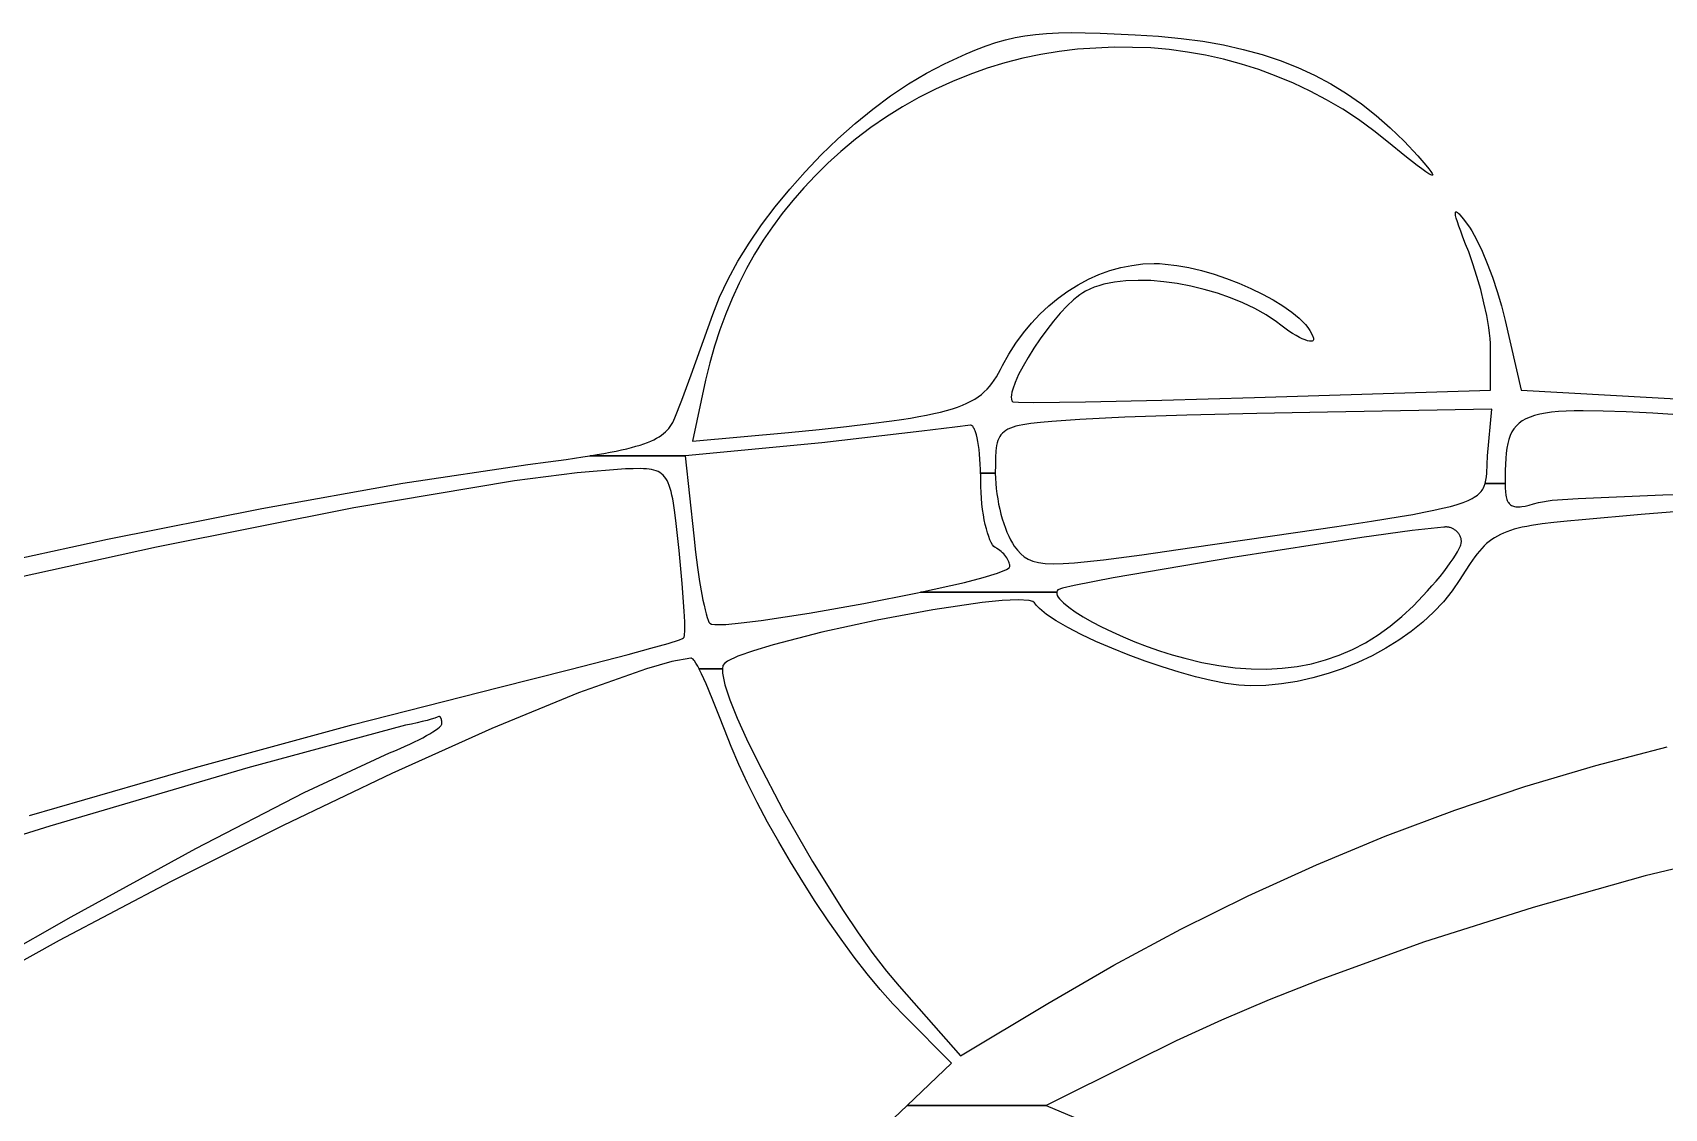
# Model space of a CAD drawing. Extents: x -119 to 121, y -47 to 51.
# Drawn here: x 61.54 to 69.44, y 40.76 to 45.97 of the extents above; entities that cross this region are included whole.
import ezdxf

# ---------------------------------------------------------------- set-up
doc = ezdxf.new("R2010")
doc.units = 0
doc.layers.add('BLACK', color=7, linetype='CONTINUOUS')

msp = doc.modelspace()

# ---------------------------------------------------------------- linework, layer by layer
at = {"layer": 'BLACK', "linetype": 'CONTINUOUS'}
for p, q in [((66.1599, 45.9115), (66.2063, 45.9271)), ((66.2063, 45.9271), (66.2525, 45.9402)), ((66.2525, 45.9402), (66.2994, 45.951)), ((66.2994, 45.951), (66.3477, 45.9597)), ((66.3477, 45.9597), (66.3982, 45.9663)), ((66.3982, 45.9663), (66.4518, 45.9709)), ((66.4518, 45.9709), (66.5092, 45.9737)), ((66.5092, 45.9737), (66.5712, 45.9748)), ((66.5712, 45.9748), (66.6386, 45.9743)), ((66.6386, 45.9743), (66.7122, 45.9722)), ((66.7122, 45.9722), (66.8813, 45.9641)), ((66.8813, 45.9641), (66.9952, 45.9571)), ((66.9952, 45.9571), (67.1042, 45.9468)), ((67.1042, 45.9468), (67.2085, 45.9328)), ((67.2085, 45.9328), (67.3085, 45.9153)), ((65.957, 45.823), (66.0635, 45.8728)), ((66.0635, 45.8728), (66.1126, 45.8935)), ((66.1126, 45.8935), (66.1599, 45.9115)), ((66.3375, 45.8504), (66.2507, 45.8281)), ((66.425, 45.8688), (66.3375, 45.8504)), ((66.5132, 45.8835), (66.425, 45.8688)), ((66.6018, 45.8945), (66.5132, 45.8835)), ((66.7798, 45.905), (66.6018, 45.8945)), ((66.9579, 45.9004), (66.7798, 45.905)), ((67.0467, 45.8924), (66.9579, 45.9004)), ((67.135, 45.8807), (67.0467, 45.8924)), ((67.2227, 45.8651), (67.135, 45.8807)), ((67.3097, 45.8457), (67.2227, 45.8651)), ((67.3085, 45.9153), (67.4042, 45.8939)), ((67.4042, 45.8939), (67.496, 45.8687)), ((67.496, 45.8687), (67.5842, 45.8395)), ((65.7835, 45.7263), (65.8705, 45.7782)), ((65.8705, 45.7782), (65.957, 45.823)), ((66.0799, 45.7724), (65.9962, 45.7389)), ((66.1648, 45.8021), (66.0799, 45.7724)), ((66.2507, 45.8281), (66.1648, 45.8021)), ((67.3959, 45.8225), (67.3097, 45.8457)), ((67.4811, 45.7955), (67.3959, 45.8225)), ((67.5651, 45.7647), (67.4811, 45.7955)), ((67.5842, 45.8395), (67.6688, 45.8062)), ((67.6688, 45.8062), (67.7503, 45.7687)), ((67.7503, 45.7687), (67.8287, 45.7269)), ((65.6965, 45.6679), (65.7835, 45.7263)), ((65.9139, 45.7016), (65.833, 45.6606)), ((65.9962, 45.7389), (65.9139, 45.7016)), ((67.6479, 45.7301), (67.5651, 45.7647)), ((67.7292, 45.6917), (67.6479, 45.7301)), ((67.8089, 45.6494), (67.7292, 45.6917)), ((67.8287, 45.7269), (67.9044, 45.6806)), ((65.6101, 45.6036), (65.6965, 45.6679)), ((65.7538, 45.6159), (65.6763, 45.5674)), ((65.833, 45.6606), (65.7538, 45.6159)), ((67.8868, 45.6033), (67.8089, 45.6494)), ((67.9044, 45.6806), (67.9776, 45.6297)), ((67.9776, 45.6297), (68.0486, 45.5742)), ((65.4414, 45.4601), (65.5248, 45.5341)), ((65.5248, 45.5341), (65.6101, 45.6036)), ((65.6763, 45.5674), (65.6008, 45.5152)), ((67.9629, 45.5534), (67.8868, 45.6033)), ((68.037, 45.4996), (67.9629, 45.5534)), ((68.0486, 45.5742), (68.1174, 45.5139)), ((65.3604, 45.3821), (65.4414, 45.4601)), ((65.5273, 45.4593), (65.456, 45.3997)), ((65.6008, 45.5152), (65.5273, 45.4593)), ((68.1089, 45.442), (68.037, 45.4996)), ((68.1174, 45.5139), (68.1845, 45.4487)), ((65.2823, 45.3009), (65.3604, 45.3821)), ((65.456, 45.3997), (65.3929, 45.3422)), ((68.1871, 45.3788), (68.1089, 45.442)), ((68.1845, 45.4487), (68.25, 45.3785)), ((68.2471, 45.3319), (68.1871, 45.3788)), ((68.25, 45.3785), (68.29, 45.3329)), ((65.2078, 45.217), (65.2823, 45.3009)), ((65.3929, 45.3422), (65.3329, 45.2835)), ((68.2704, 45.3144), (68.2471, 45.3319)), ((68.2894, 45.301), (68.2704, 45.3144)), ((68.304, 45.2915), (68.2894, 45.301)), ((68.29, 45.3329), (68.3041, 45.3156)), ((68.3041, 45.3156), (68.3143, 45.3021)), ((68.3143, 45.3021), (68.3205, 45.2923)), ((65.1374, 45.1311), (65.2078, 45.217)), ((65.2762, 45.2235), (65.2225, 45.1621)), ((65.3329, 45.2835), (65.2762, 45.2235)), ((68.3144, 45.2859), (68.304, 45.2915)), ((68.318, 45.2845), (68.3144, 45.2859)), ((68.3206, 45.2842), (68.318, 45.2845)), ((68.3205, 45.2923), (68.322, 45.2889)), ((68.3221, 45.2848), (68.3206, 45.2842)), ((68.322, 45.2889), (68.3226, 45.2863)), ((68.3226, 45.2863), (68.3221, 45.2848)), ((65.2225, 45.1621), (65.172, 45.0993)), ((65.0718, 45.0438), (65.1374, 45.1311)), ((65.172, 45.0993), (65.1244, 45.0349)), ((68.4326, 45.0989), (68.4327, 45.1023)), ((68.433, 45.0946), (68.4326, 45.0989)), ((68.4327, 45.1023), (68.4332, 45.1047)), ((68.4339, 45.0894), (68.433, 45.0946)), ((68.4332, 45.1047), (68.4337, 45.1055)), ((68.4337, 45.1055), (68.4342, 45.1062)), ((68.4352, 45.0833), (68.4339, 45.0894)), ((68.4342, 45.1062), (68.4349, 45.1066)), ((68.4349, 45.1066), (68.4357, 45.1068)), ((68.4371, 45.0762), (68.4352, 45.0833)), ((68.4357, 45.1068), (68.4377, 45.1065)), ((68.4422, 45.059), (68.4371, 45.0762)), ((68.4377, 45.1065), (68.4401, 45.1053)), ((68.4401, 45.1053), (68.443, 45.1033)), ((68.4492, 45.0379), (68.4422, 45.059)), ((68.443, 45.1033), (68.4464, 45.1003)), ((68.4464, 45.1003), (68.4502, 45.0966)), ((68.4502, 45.0966), (68.4545, 45.0919)), ((68.4545, 45.0919), (68.4645, 45.0802)), ((68.4645, 45.0802), (68.4763, 45.0651)), ((68.4763, 45.0651), (68.4899, 45.0469)), ((65.0114, 44.9558), (65.0718, 45.0438)), ((65.1244, 45.0349), (65.0798, 44.969)), ((68.4582, 45.0129), (68.4492, 45.0379)), ((68.4692, 44.9837), (68.4582, 45.0129)), ((68.4821, 44.9504), (68.4692, 44.9837)), ((68.4899, 45.0469), (68.5008, 45.032)), ((68.5008, 45.032), (68.5123, 45.0141)), ((68.5123, 45.0141), (68.5242, 44.9934)), ((68.5242, 44.9934), (68.5365, 44.9701)), ((64.957, 44.8677), (65.0114, 44.9558)), ((65.038, 44.9014), (64.999, 44.832)), ((65.0798, 44.969), (65.038, 44.9014)), ((68.497, 44.9128), (68.4821, 44.9504)), ((68.5177, 44.8549), (68.497, 44.9128)), ((68.5365, 44.9701), (68.5616, 44.9169)), ((68.5616, 44.9169), (68.5869, 44.8564)), ((64.9091, 44.7802), (64.957, 44.8677)), ((64.999, 44.832), (64.9628, 44.7609)), ((66.7059, 44.8029), (66.7581, 44.8219)), ((66.7581, 44.8219), (66.8112, 44.8368)), ((66.8112, 44.8368), (66.8648, 44.8476)), ((66.8648, 44.8476), (66.9188, 44.8542)), ((66.9188, 44.8542), (66.973, 44.8564)), ((66.973, 44.8564), (66.9993, 44.8558)), ((66.9993, 44.8558), (67.0264, 44.854)), ((67.0264, 44.854), (67.083, 44.8473)), ((67.083, 44.8473), (67.1419, 44.8365)), ((67.1419, 44.8365), (67.2023, 44.8221)), ((67.2023, 44.8221), (67.2633, 44.8044)), ((68.5373, 44.7934), (68.5177, 44.8549)), ((68.5869, 44.8564), (68.6116, 44.7906)), ((64.8683, 44.6939), (64.9091, 44.7802)), ((64.9628, 44.7609), (64.9293, 44.6878)), ((66.5558, 44.7232), (66.6045, 44.7535)), ((66.6045, 44.7535), (66.6546, 44.7801)), ((66.6546, 44.7801), (66.7059, 44.8029)), ((66.6827, 44.7413), (66.6613, 44.7324)), ((66.7054, 44.7491), (66.6827, 44.7413)), ((66.7294, 44.7559), (66.7054, 44.7491)), ((66.7809, 44.7663), (66.7294, 44.7559)), ((66.8364, 44.7726), (66.7809, 44.7663)), ((66.8953, 44.7749), (66.8364, 44.7726)), ((66.9568, 44.7734), (66.8953, 44.7749)), ((67.0202, 44.7682), (66.9568, 44.7734)), ((67.085, 44.7594), (67.0202, 44.7682)), ((67.1503, 44.7471), (67.085, 44.7594)), ((67.2155, 44.7314), (67.1503, 44.7471)), ((67.2633, 44.8044), (67.3242, 44.7838)), ((67.3242, 44.7838), (67.3841, 44.7607)), ((67.3841, 44.7607), (67.4422, 44.7356)), ((68.5553, 44.7301), (68.5373, 44.7934)), ((68.6116, 44.7906), (68.6348, 44.7214)), ((64.8352, 44.6094), (64.8683, 44.6939)), ((64.9293, 44.6878), (64.8984, 44.6129)), ((66.4633, 44.6521), (66.5087, 44.6894)), ((66.5087, 44.6894), (66.5558, 44.7232)), ((66.5834, 44.681), (66.5516, 44.6509)), ((66.5987, 44.694), (66.5834, 44.681)), ((66.6135, 44.7052), (66.5987, 44.694)), ((66.6278, 44.7147), (66.6135, 44.7052)), ((66.6414, 44.7223), (66.6278, 44.7147)), ((66.6613, 44.7324), (66.6414, 44.7223)), ((67.2799, 44.7125), (67.2155, 44.7314)), ((67.3429, 44.6906), (67.2799, 44.7125)), ((67.4036, 44.6656), (67.3429, 44.6906)), ((67.4614, 44.6378), (67.4036, 44.6656)), ((67.4422, 44.7356), (67.4976, 44.7086)), ((67.4976, 44.7086), (67.5496, 44.6803)), ((67.5496, 44.6803), (67.5972, 44.6511)), ((68.5711, 44.6668), (68.5553, 44.7301)), ((68.5842, 44.605), (68.5711, 44.6668)), ((68.6348, 44.7214), (68.6557, 44.651)), ((64.7302, 44.3166), (64.8352, 44.6094)), ((64.8984, 44.6129), (64.8701, 44.5358)), ((66.3787, 44.5677), (66.4199, 44.6115)), ((66.4199, 44.6115), (66.4633, 44.6521)), ((66.5188, 44.6157), (66.4857, 44.5766)), ((66.5516, 44.6509), (66.5188, 44.6157)), ((67.5157, 44.6073), (67.4614, 44.6378)), ((67.5656, 44.5742), (67.5157, 44.6073)), ((67.5972, 44.6511), (67.6397, 44.6212)), ((67.6397, 44.6212), (67.6588, 44.6062)), ((67.6588, 44.6062), (67.6763, 44.5912)), ((67.6763, 44.5912), (67.6921, 44.5762)), ((68.5942, 44.5467), (68.5842, 44.605)), ((68.6557, 44.651), (68.6734, 44.5812)), ((64.8701, 44.5358), (64.8443, 44.4567)), ((66.3034, 44.4708), (66.3398, 44.5207)), ((66.3398, 44.5207), (66.3787, 44.5677)), ((66.4529, 44.5347), (66.4211, 44.4909)), ((66.4857, 44.5766), (66.4529, 44.5347)), ((67.5865, 44.5577), (67.5656, 44.5742)), ((67.6065, 44.5428), (67.5865, 44.5577)), ((67.6257, 44.5294), (67.6065, 44.5428)), ((67.6438, 44.5175), (67.6257, 44.5294)), ((67.6608, 44.5072), (67.6438, 44.5175)), ((67.6767, 44.4985), (67.6608, 44.5072)), ((67.6921, 44.5762), (67.7061, 44.5613)), ((67.7061, 44.5613), (67.7182, 44.5465)), ((67.7182, 44.5465), (67.7283, 44.532)), ((67.7283, 44.532), (67.7363, 44.5176)), ((67.7363, 44.5176), (67.742, 44.5036)), ((67.742, 44.5036), (67.7437, 44.4992)), ((68.5979, 44.5194), (68.5942, 44.5467)), ((68.6006, 44.4935), (68.5979, 44.5194)), ((68.6734, 44.5812), (68.751, 44.2425)), ((64.8443, 44.4567), (64.8209, 44.3755)), ((66.2698, 44.418), (66.3034, 44.4708)), ((66.3909, 44.4463), (66.3631, 44.4019)), ((66.4211, 44.4909), (66.3909, 44.4463)), ((67.6911, 44.4914), (67.6767, 44.4985)), ((67.7041, 44.486), (67.6911, 44.4914)), ((67.7156, 44.4822), (67.7041, 44.486)), ((67.7253, 44.48), (67.7156, 44.4822)), ((67.7295, 44.4796), (67.7253, 44.48)), ((67.7332, 44.4796), (67.7295, 44.4796)), ((67.7365, 44.48), (67.7332, 44.4796)), ((67.7393, 44.4809), (67.7365, 44.48)), ((67.7416, 44.4822), (67.7393, 44.4809)), ((67.7433, 44.4839), (67.7416, 44.4822)), ((67.7445, 44.4861), (67.7433, 44.4839)), ((67.7437, 44.4992), (67.7448, 44.4952)), ((67.7452, 44.4887), (67.7445, 44.4861)), ((67.7448, 44.4952), (67.7453, 44.4917)), ((67.7453, 44.4917), (67.7452, 44.4887)), ((68.6023, 44.4694), (68.6006, 44.4935)), ((68.6028, 44.4472), (68.6023, 44.4694)), ((68.6028, 44.2425), (68.6028, 44.4472)), ((64.8209, 44.3755), (64.7999, 44.2919)), ((66.2293, 44.3432), (66.2392, 44.3625)), ((66.2392, 44.3625), (66.2698, 44.418)), ((66.3382, 44.3589), (66.317, 44.3181)), ((66.3631, 44.4019), (66.3382, 44.3589)), ((64.6853, 44.1947), (64.7302, 44.3166)), ((64.7999, 44.2919), (64.7364, 43.9956)), ((66.1761, 44.2612), (66.1877, 44.2758)), ((66.1877, 44.2758), (66.1987, 44.2912)), ((66.1987, 44.2912), (66.2092, 44.3076)), ((66.2092, 44.3076), (66.2193, 44.3249)), ((66.2193, 44.3249), (66.2293, 44.3432)), ((66.3001, 44.2808), (66.2881, 44.2479)), ((66.317, 44.3181), (66.3001, 44.2808)), ((64.6517, 44.1085), (64.6853, 44.1947)), ((66.0661, 44.1793), (66.0859, 44.1891)), ((66.0859, 44.1891), (66.1041, 44.1995)), ((66.1041, 44.1995), (66.1209, 44.2105)), ((66.1209, 44.2105), (66.1363, 44.2221)), ((66.1363, 44.2221), (66.1506, 44.2344)), ((66.1506, 44.2344), (66.1638, 44.2474)), ((66.1638, 44.2474), (66.1761, 44.2612)), ((66.2818, 44.2204), (66.2809, 44.2091)), ((66.2809, 44.2091), (66.2817, 44.1995)), ((66.2817, 44.1995), (66.2842, 44.1918)), ((66.2842, 44.2334), (66.2818, 44.2204)), ((66.2881, 44.2479), (66.2842, 44.2334)), ((66.2842, 44.1918), (66.2886, 44.1861)), ((66.6414, 44.1861), (67.0109, 44.194)), ((67.0109, 44.194), (67.4598, 44.2073)), ((67.4598, 44.2073), (68.6028, 44.2425)), ((68.751, 44.2425), (69.64, 44.1932)), ((64.6469, 44.0975), (64.6517, 44.1085)), ((65.7499, 44.1013), (65.7933, 44.1081)), ((65.7933, 44.1081), (65.8337, 44.115)), ((65.8337, 44.115), (65.8713, 44.122)), ((65.8713, 44.122), (65.9061, 44.1293)), ((65.9061, 44.1293), (65.9384, 44.1367)), ((65.9384, 44.1367), (65.9682, 44.1445)), ((65.9682, 44.1445), (65.9958, 44.1526)), ((65.9958, 44.1526), (66.0212, 44.161)), ((66.0212, 44.161), (66.0446, 44.1699)), ((66.0446, 44.1699), (66.0661, 44.1793)), ((66.2886, 44.1861), (66.3169, 44.1841)), ((66.3169, 44.1841), (66.3883, 44.1835)), ((66.3883, 44.1835), (66.6414, 44.1861)), ((66.8313, 44.1119), (66.6132, 44.1014)), ((67.1309, 44.1217), (66.8313, 44.1119)), ((67.4714, 44.1302), (67.1309, 44.1217)), ((67.8126, 44.1367), (67.4714, 44.1302)), ((68.6099, 44.1508), (67.8126, 44.1367)), ((68.5887, 43.925), (68.6099, 44.1508)), ((68.7942, 44.1129), (68.7744, 44.1042)), ((68.8164, 44.1204), (68.7942, 44.1129)), ((68.8412, 44.1267), (68.8164, 44.1204)), ((68.8687, 44.132), (68.8412, 44.1267)), ((68.899, 44.1361), (68.8687, 44.132)), ((68.9323, 44.1393), (68.899, 44.1361)), ((68.9687, 44.1415), (68.9323, 44.1393)), ((69.0084, 44.1428), (68.9687, 44.1415)), ((69.0514, 44.1432), (69.0084, 44.1428)), ((69.1482, 44.1418), (69.0514, 44.1432)), ((69.2602, 44.1376), (69.1482, 44.1418)), ((69.3884, 44.131), (69.2602, 44.1376)), ((69.5342, 44.1226), (69.3884, 44.131)), ((64.5866, 44.0247), (64.5969, 44.0325)), ((64.5969, 44.0325), (64.6063, 44.0407)), ((64.6063, 44.0407), (64.6148, 44.0492)), ((64.6148, 44.0492), (64.6225, 44.058)), ((64.6225, 44.058), (64.6295, 44.0672)), ((64.6295, 44.0672), (64.6358, 44.0769)), ((64.6358, 44.0769), (64.6416, 44.087)), ((64.6416, 44.087), (64.6469, 44.0975)), ((64.7364, 43.9956), (65.202, 44.0379)), ((65.202, 44.0379), (65.3509, 44.0532)), ((65.3509, 44.0532), (65.4833, 44.0675)), ((65.8485, 44.0441), (65.3643, 43.9885)), ((65.4833, 44.0675), (65.6005, 44.0812)), ((65.6005, 44.0812), (65.7034, 44.0946)), ((65.7034, 44.0946), (65.7499, 44.1013)), ((66.0083, 44.063), (65.8485, 44.0441)), ((66.084, 44.0732), (66.0083, 44.063)), ((66.0866, 44.0729), (66.084, 44.0732)), ((66.0892, 44.0718), (66.0866, 44.0729)), ((66.0917, 44.0701), (66.0892, 44.0718)), ((66.0942, 44.0678), (66.0917, 44.0701)), ((66.0966, 44.0648), (66.0942, 44.0678)), ((66.099, 44.0612), (66.0966, 44.0648)), ((66.1013, 44.057), (66.099, 44.0612)), ((66.1036, 44.0522), (66.1013, 44.057)), ((66.1058, 44.0468), (66.1036, 44.0522)), ((66.1079, 44.0409), (66.1058, 44.0468)), ((66.112, 44.0274), (66.1079, 44.0409)), ((66.2382, 44.0341), (66.2314, 44.0264)), ((66.2461, 44.0412), (66.2382, 44.0341)), ((66.2551, 44.0476), (66.2461, 44.0412)), ((66.2653, 44.0535), (66.2551, 44.0476)), ((66.2768, 44.0587), (66.2653, 44.0535)), ((66.2896, 44.0635), (66.2768, 44.0587)), ((66.3038, 44.0678), (66.2896, 44.0635)), ((66.3196, 44.0717), (66.3038, 44.0678)), ((66.3369, 44.0753), (66.3196, 44.0717)), ((66.3559, 44.0785), (66.3369, 44.0753)), ((66.3766, 44.0815), (66.3559, 44.0785)), ((66.4234, 44.0868), (66.3766, 44.0815)), ((66.4781, 44.0917), (66.4234, 44.0868)), ((66.6132, 44.1014), (66.4781, 44.0917)), ((68.7067, 44.0404), (68.6985, 44.0233)), ((68.7165, 44.056), (68.7067, 44.0404)), ((68.7281, 44.0702), (68.7165, 44.056)), ((68.7415, 44.0829), (68.7281, 44.0702)), ((68.7569, 44.0942), (68.7415, 44.0829)), ((68.7744, 44.1042), (68.7569, 44.0942)), ((64.3667, 43.9478), (64.3934, 43.9535)), ((64.3934, 43.9535), (64.4183, 43.9593)), ((64.4183, 43.9593), (64.4415, 43.9651)), ((64.4415, 43.9651), (64.4632, 43.971)), ((64.4632, 43.971), (64.4833, 43.9771)), ((64.4833, 43.9771), (64.5019, 43.9833)), ((64.5019, 43.9833), (64.5191, 43.9896)), ((64.5191, 43.9896), (64.535, 43.9962)), ((64.535, 43.9962), (64.5496, 44.0029)), ((64.5496, 44.0029), (64.5631, 44.0099)), ((64.5631, 44.0099), (64.5754, 44.0172)), ((64.5754, 44.0172), (64.5866, 44.0247)), ((65.3643, 43.9885), (64.7011, 43.925)), ((66.1158, 44.012), (66.112, 44.0274)), ((66.1193, 43.9947), (66.1158, 44.012)), ((66.1224, 43.9757), (66.1193, 43.9947)), ((66.1252, 43.955), (66.1224, 43.9757)), ((66.1276, 43.9329), (66.1252, 43.955)), ((66.2082, 43.9625), (66.2066, 43.9485)), ((66.2103, 43.9754), (66.2082, 43.9625)), ((66.213, 43.9874), (66.2103, 43.9754)), ((66.2164, 43.9984), (66.213, 43.9874)), ((66.2206, 44.0086), (66.2164, 43.9984)), ((66.2255, 44.0179), (66.2206, 44.0086)), ((66.2314, 44.0264), (66.2255, 44.0179)), ((68.6821, 43.9621), (68.6788, 43.9382)), ((68.6863, 43.9841), (68.6821, 43.9621)), ((68.6918, 44.0045), (68.6863, 43.9841)), ((68.6985, 44.0233), (68.6918, 44.0045)), ((63.3338, 43.792), (63.9391, 43.8827)), ((63.9391, 43.8827), (64.0373, 43.8956)), ((64.0373, 43.8956), (64.1257, 43.9078)), ((64.1257, 43.9078), (64.205, 43.9195)), ((64.205, 43.9195), (64.2395, 43.925)), ((64.2395, 43.925), (64.2757, 43.9309)), ((64.2395, 43.925), (64.7011, 43.925)), ((64.7011, 43.925), (64.2395, 43.925)), ((64.2757, 43.9309), (64.308, 43.9365)), ((64.308, 43.9365), (64.3383, 43.9422)), ((64.3383, 43.9422), (64.3667, 43.9478)), ((64.7011, 43.925), (64.7434, 43.537)), ((66.1296, 43.9095), (66.1276, 43.9329)), ((66.1312, 43.8849), (66.1296, 43.9095)), ((66.1324, 43.8592), (66.1312, 43.8849)), ((66.204, 43.8814), (66.2039, 43.8404)), ((66.2047, 43.9173), (66.204, 43.8814)), ((66.2066, 43.9485), (66.2047, 43.9173)), ((68.5842, 43.8403), (68.5887, 43.925)), ((68.6765, 43.9126), (68.674, 43.8557)), ((68.6788, 43.9382), (68.6765, 43.9126)), ((62.6501, 43.6705), (63.3338, 43.792)), ((63.8749, 43.8038), (63.096, 43.6723)), ((64.1777, 43.8428), (63.8749, 43.8038)), ((64.4118, 43.8615), (64.1777, 43.8428)), ((64.4503, 43.8626), (64.4118, 43.8615)), ((64.4841, 43.8628), (64.4503, 43.8626)), ((64.4993, 43.8624), (64.4841, 43.8628)), ((64.5135, 43.8616), (64.4993, 43.8624)), ((64.5267, 43.8602), (64.5135, 43.8616)), ((64.5389, 43.8583), (64.5267, 43.8602)), ((64.5503, 43.8558), (64.5389, 43.8583)), ((64.5608, 43.8526), (64.5503, 43.8558)), ((64.5704, 43.8486), (64.5608, 43.8526)), ((64.5794, 43.8438), (64.5704, 43.8486)), ((64.5876, 43.8381), (64.5794, 43.8438)), ((64.5952, 43.8314), (64.5876, 43.8381)), ((64.6021, 43.8236), (64.5952, 43.8314)), ((64.6085, 43.8148), (64.6021, 43.8236)), ((64.6144, 43.8048), (64.6085, 43.8148)), ((64.6198, 43.7935), (64.6144, 43.8048)), ((64.6247, 43.7809), (64.6198, 43.7935)), ((66.1329, 43.8404), (66.1324, 43.8592)), ((66.1331, 43.8325), (66.1329, 43.8404)), ((66.1329, 43.8404), (66.2039, 43.8404)), ((66.2039, 43.8404), (66.1329, 43.8404)), ((66.1334, 43.8051), (66.1331, 43.8325)), ((66.1338, 43.7761), (66.1334, 43.8051)), ((66.2039, 43.8404), (66.2044, 43.8163)), ((66.2044, 43.8163), (66.2058, 43.7916)), ((66.2058, 43.7916), (66.2082, 43.7667)), ((68.5723, 43.7772), (68.577, 43.791)), ((68.577, 43.791), (68.5771, 43.7913)), ((68.577, 43.791), (68.6734, 43.791)), ((68.6734, 43.791), (68.577, 43.791)), ((68.5771, 43.7913), (68.5805, 43.8064)), ((68.5805, 43.8064), (68.5827, 43.8227)), ((68.5827, 43.8227), (68.5842, 43.8403)), ((68.674, 43.8557), (68.6734, 43.791)), ((68.6734, 43.791), (68.6737, 43.7697)), ((64.6293, 43.7669), (64.6247, 43.7809)), ((64.6336, 43.7515), (64.6293, 43.7669)), ((64.6376, 43.7346), (64.6336, 43.7515)), ((64.6414, 43.716), (64.6376, 43.7346)), ((64.645, 43.6959), (64.6414, 43.716)), ((66.135, 43.7475), (66.1338, 43.7761)), ((66.1369, 43.7193), (66.135, 43.7475)), ((66.1394, 43.6919), (66.1369, 43.7193)), ((66.2082, 43.7667), (66.2113, 43.7416)), ((66.2113, 43.7416), (66.2153, 43.7165)), ((66.2153, 43.7165), (66.2199, 43.6915)), ((68.4942, 43.7088), (68.5147, 43.7188)), ((68.5147, 43.7188), (68.5236, 43.7239)), ((68.5236, 43.7239), (68.5318, 43.7292)), ((68.5318, 43.7292), (68.5391, 43.7346)), ((68.5391, 43.7346), (68.5457, 43.7402)), ((68.5457, 43.7402), (68.5517, 43.7459)), ((68.5517, 43.7459), (68.5569, 43.7517)), ((68.5569, 43.7517), (68.5616, 43.7578)), ((68.5616, 43.7578), (68.5657, 43.7641)), ((68.5657, 43.7641), (68.5692, 43.7705)), ((68.5692, 43.7705), (68.5723, 43.7772)), ((68.6737, 43.7697), (68.6748, 43.7509)), ((68.6748, 43.7509), (68.6769, 43.7344)), ((68.6769, 43.7344), (68.6782, 43.727)), ((68.6782, 43.727), (68.6799, 43.7201)), ((68.6799, 43.7201), (68.6818, 43.7138)), ((68.6818, 43.7138), (68.684, 43.708)), ((68.9009, 43.7095), (69.0279, 43.719)), ((69.0279, 43.719), (69.4371, 43.7354)), ((69.4371, 43.7354), (70.0025, 43.7479)), ((61.9036, 43.5217), (62.6501, 43.6705)), ((63.096, 43.6723), (62.1397, 43.4817)), ((64.6518, 43.6502), (64.645, 43.6959)), ((64.6585, 43.5971), (64.6518, 43.6502)), ((66.1426, 43.6653), (66.1394, 43.6919)), ((66.1464, 43.6398), (66.1426, 43.6653)), ((66.1507, 43.6155), (66.1464, 43.6398)), ((66.2199, 43.6915), (66.2253, 43.6669)), ((66.2253, 43.6669), (66.2313, 43.6428)), ((66.2313, 43.6428), (66.2378, 43.6194)), ((68.1659, 43.6311), (68.226, 43.6415)), ((68.226, 43.6415), (68.28, 43.6516)), ((68.28, 43.6516), (68.3282, 43.6613)), ((68.3282, 43.6613), (68.3709, 43.6708)), ((68.3709, 43.6708), (68.4086, 43.6802)), ((68.4086, 43.6802), (68.4414, 43.6896)), ((68.4414, 43.6896), (68.4698, 43.6991)), ((68.4698, 43.6991), (68.4942, 43.7088)), ((68.684, 43.708), (68.6865, 43.7028)), ((68.6865, 43.7028), (68.6894, 43.6981)), ((68.6894, 43.6981), (68.6926, 43.6939)), ((68.6926, 43.6939), (68.6961, 43.6902)), ((68.6961, 43.6902), (68.7, 43.687)), ((68.7, 43.687), (68.7042, 43.6843)), ((68.7042, 43.6843), (68.7089, 43.682)), ((68.7089, 43.682), (68.714, 43.6803)), ((68.714, 43.6803), (68.7195, 43.6789)), ((68.7195, 43.6789), (68.7254, 43.6781)), ((68.7254, 43.6781), (68.7318, 43.6776)), ((68.7318, 43.6776), (68.7386, 43.6776)), ((68.7386, 43.6776), (68.7459, 43.678)), ((68.7459, 43.678), (68.7537, 43.6789)), ((68.7537, 43.6789), (68.7709, 43.6817)), ((68.7709, 43.6817), (68.7902, 43.6861)), ((68.7902, 43.6861), (68.8117, 43.692)), ((68.8117, 43.692), (68.8357, 43.6993)), ((68.8357, 43.6993), (68.9009, 43.7095)), ((69.3326, 43.6408), (69.0473, 43.6146)), ((69.5949, 43.6613), (69.3326, 43.6408)), ((64.6729, 43.4664), (64.6585, 43.5971)), ((66.1554, 43.5926), (66.1507, 43.6155)), ((66.1606, 43.5712), (66.1554, 43.5926)), ((66.1661, 43.5516), (66.1606, 43.5712)), ((66.2378, 43.6194), (66.2449, 43.5967)), ((66.2449, 43.5967), (66.2525, 43.5751)), ((66.2525, 43.5751), (66.2605, 43.5546)), ((66.2605, 43.5546), (66.2689, 43.5355)), ((67.1564, 43.4805), (67.6587, 43.5538)), ((67.6587, 43.5538), (67.858, 43.583)), ((67.858, 43.583), (68.0261, 43.6085)), ((68.2229, 43.5634), (67.9787, 43.5299)), ((68.0261, 43.6085), (68.1659, 43.6311)), ((68.377, 43.5793), (68.2229, 43.5634)), ((68.381, 43.5799), (68.377, 43.5793)), ((68.385, 43.5802), (68.381, 43.5799)), ((68.3889, 43.5802), (68.385, 43.5802)), ((68.3928, 43.5801), (68.3889, 43.5802)), ((68.3967, 43.5797), (68.3928, 43.5801)), ((68.4006, 43.5791), (68.3967, 43.5797)), ((68.4044, 43.5782), (68.4006, 43.5791)), ((68.4081, 43.5772), (68.4044, 43.5782)), ((68.4118, 43.576), (68.4081, 43.5772)), ((68.4154, 43.5746), (68.4118, 43.576)), ((68.419, 43.573), (68.4154, 43.5746)), ((68.4224, 43.5713), (68.419, 43.573)), ((68.4258, 43.5693), (68.4224, 43.5713)), ((68.4291, 43.5672), (68.4258, 43.5693)), ((68.4322, 43.565), (68.4291, 43.5672)), ((68.4352, 43.5626), (68.4322, 43.565)), ((68.4382, 43.56), (68.4352, 43.5626)), ((68.4409, 43.5573), (68.4382, 43.56)), ((68.4436, 43.5545), (68.4409, 43.5573)), ((68.4461, 43.5516), (68.4436, 43.5545)), ((68.6819, 43.5575), (68.6657, 43.551)), ((68.699, 43.5635), (68.6819, 43.5575)), ((68.7172, 43.569), (68.699, 43.5635)), ((68.7365, 43.574), (68.7172, 43.569)), ((68.7569, 43.5788), (68.7365, 43.574)), ((68.7787, 43.5832), (68.7569, 43.5788)), ((68.8019, 43.5873), (68.7787, 43.5832)), ((68.8528, 43.5948), (68.8019, 43.5873)), ((68.9101, 43.6016), (68.8528, 43.5948)), ((68.9748, 43.6081), (68.9101, 43.6016)), ((69.0473, 43.6146), (68.9748, 43.6081)), ((62.1397, 43.4817), (61.071, 43.2468)), ((61.1098, 43.3491), (61.9036, 43.5217)), ((64.7434, 43.537), (64.752, 43.4589)), ((66.1719, 43.5339), (66.1661, 43.5516)), ((66.178, 43.5184), (66.1719, 43.5339)), ((66.1843, 43.5051), (66.178, 43.5184)), ((66.1908, 43.4942), (66.1843, 43.5051)), ((66.1973, 43.486), (66.1908, 43.4942)), ((66.2039, 43.4805), (66.1973, 43.486)), ((66.2079, 43.4785), (66.2039, 43.4805)), ((66.2117, 43.4763), (66.2079, 43.4785)), ((66.2191, 43.4717), (66.2117, 43.4763)), ((66.2689, 43.5355), (66.2775, 43.5178)), ((66.2775, 43.5178), (66.2865, 43.5018)), ((66.2865, 43.5018), (66.2957, 43.4876)), ((66.2957, 43.4876), (66.3113, 43.4678)), ((66.9143, 43.4458), (67.1564, 43.4805)), ((67.9787, 43.5299), (67.3549, 43.4329)), ((68.4432, 43.4603), (68.4511, 43.4753)), ((68.4484, 43.5485), (68.4461, 43.5516)), ((68.4506, 43.5453), (68.4484, 43.5485)), ((68.4526, 43.542), (68.4506, 43.5453)), ((68.4511, 43.4753), (68.4569, 43.4885)), ((68.4544, 43.5386), (68.4526, 43.542)), ((68.4561, 43.5352), (68.4544, 43.5386)), ((68.4575, 43.5316), (68.4561, 43.5352)), ((68.4569, 43.4885), (68.459, 43.4943)), ((68.4588, 43.528), (68.4575, 43.5316)), ((68.4598, 43.5242), (68.4588, 43.528)), ((68.459, 43.4943), (68.4605, 43.4997)), ((68.4606, 43.5205), (68.4598, 43.5242)), ((68.4605, 43.4997), (68.4614, 43.5045)), ((68.4612, 43.5166), (68.4606, 43.5205)), ((68.4616, 43.5127), (68.4612, 43.5166)), ((68.4614, 43.5045), (68.4617, 43.5088)), ((68.4617, 43.5088), (68.4616, 43.5127)), ((68.5606, 43.4766), (68.5492, 43.4638)), ((68.5722, 43.4885), (68.5606, 43.4766)), ((68.5841, 43.4996), (68.5722, 43.4885)), ((68.5963, 43.5099), (68.5841, 43.4996)), ((68.6089, 43.5194), (68.5963, 43.5099)), ((68.6221, 43.5283), (68.6089, 43.5194)), ((68.6359, 43.5365), (68.6221, 43.5283)), ((68.6504, 43.544), (68.6359, 43.5365)), ((68.6657, 43.551), (68.6504, 43.544)), ((64.6871, 43.306), (64.6729, 43.4664)), ((64.752, 43.4589), (64.7615, 43.3845)), ((66.2262, 43.4666), (66.2191, 43.4717)), ((66.2328, 43.4613), (66.2262, 43.4666)), ((66.2391, 43.4556), (66.2328, 43.4613)), ((66.2449, 43.4497), (66.2391, 43.4556)), ((66.2502, 43.4436), (66.2449, 43.4497)), ((66.2551, 43.4373), (66.2502, 43.4436)), ((66.2595, 43.431), (66.2551, 43.4373)), ((66.2633, 43.4247), (66.2595, 43.431)), ((66.2666, 43.4183), (66.2633, 43.4247)), ((66.2694, 43.4121), (66.2666, 43.4183)), ((66.2716, 43.406), (66.2694, 43.4121)), ((66.2732, 43.4), (66.2716, 43.406)), ((66.2738, 43.3971), (66.2732, 43.4)), ((66.2742, 43.3943), (66.2738, 43.3971)), ((66.3113, 43.4678), (66.3271, 43.4505)), ((66.3271, 43.4505), (66.3443, 43.436)), ((66.3443, 43.436), (66.3637, 43.424)), ((66.3637, 43.424), (66.3864, 43.4146)), ((66.3864, 43.4146), (66.4136, 43.4079)), ((66.4136, 43.4079), (66.4462, 43.4037)), ((66.4462, 43.4037), (66.4853, 43.4021)), ((66.4853, 43.4021), (66.5319, 43.403)), ((66.5319, 43.403), (66.587, 43.4065)), ((66.587, 43.4065), (66.7273, 43.4211)), ((66.7273, 43.4211), (66.9143, 43.4458)), ((67.3549, 43.4329), (66.7747, 43.3333)), ((68.3929, 43.3853), (68.408, 43.4059)), ((68.408, 43.4059), (68.4215, 43.4254)), ((68.4215, 43.4254), (68.4333, 43.4436)), ((68.4333, 43.4436), (68.4432, 43.4603)), ((68.5038, 43.4032), (68.4801, 43.3666)), ((68.5267, 43.4355), (68.5038, 43.4032)), ((68.538, 43.4501), (68.5267, 43.4355)), ((68.5492, 43.4638), (68.538, 43.4501)), ((64.7615, 43.3845), (64.7717, 43.3156)), ((66.0543, 43.3121), (66.1446, 43.3356)), ((66.1446, 43.3356), (66.2141, 43.3567)), ((66.2141, 43.3567), (66.2587, 43.3747)), ((66.2587, 43.3747), (66.2705, 43.3823)), ((66.2705, 43.3823), (66.2745, 43.3888)), ((66.2744, 43.3915), (66.2742, 43.3943)), ((66.2745, 43.3888), (66.2744, 43.3915)), ((66.7747, 43.3333), (66.5851, 43.2965)), ((68.3188, 43.2945), (68.3392, 43.3181)), ((68.3392, 43.3181), (68.3584, 43.3412)), ((68.3584, 43.3412), (68.3763, 43.3637)), ((68.3763, 43.3637), (68.3929, 43.3853)), ((68.4547, 43.3253), (68.4174, 43.2707)), ((68.4801, 43.3666), (68.4547, 43.3253)), ((64.6967, 43.1727), (64.6871, 43.306)), ((64.7717, 43.3156), (64.7822, 43.2539)), ((64.7822, 43.2539), (64.7875, 43.2263)), ((65.5663, 43.2089), (65.8276, 43.2608)), ((65.8276, 43.2608), (65.8409, 43.2638)), ((65.8409, 43.2638), (66.0543, 43.3121)), ((65.8409, 43.2638), (66.5013, 43.2638)), ((66.5013, 43.2638), (65.8409, 43.2638)), ((66.5032, 43.2703), (66.5013, 43.2638)), ((66.5013, 43.2638), (66.5017, 43.2567)), ((66.5017, 43.2567), (66.5042, 43.249)), ((66.5073, 43.2759), (66.5032, 43.2703)), ((66.5042, 43.249), (66.5087, 43.2406)), ((66.5301, 43.2838), (66.5073, 43.2759)), ((66.5087, 43.2406), (66.5152, 43.2316)), ((66.5851, 43.2965), (66.5301, 43.2838)), ((68.2524, 43.2223), (68.2753, 43.2464)), ((68.2753, 43.2464), (68.2975, 43.2705)), ((68.2975, 43.2705), (68.3188, 43.2945)), ((68.4174, 43.2707), (68.3748, 43.2181)), ((64.6991, 43.1206), (64.6967, 43.1727)), ((64.7875, 43.2263), (64.7928, 43.2011)), ((64.7928, 43.2011), (64.7979, 43.1786)), ((64.7979, 43.1786), (64.803, 43.159)), ((64.803, 43.159), (64.8078, 43.1424)), ((65.069, 43.1269), (65.3026, 43.1623)), ((65.3026, 43.1623), (65.5663, 43.2089)), ((65.9012, 43.1797), (65.6315, 43.1295)), ((66.1397, 43.2146), (65.9012, 43.1797)), ((66.2372, 43.2243), (66.1397, 43.2146)), ((66.3148, 43.2278), (66.2372, 43.2243)), ((66.3686, 43.2241), (66.3148, 43.2278)), ((66.3852, 43.2193), (66.3686, 43.2241)), ((66.3944, 43.2124), (66.3852, 43.2193)), ((66.4041, 43.1995), (66.3944, 43.2124)), ((66.4172, 43.1858), (66.4041, 43.1995)), ((66.4526, 43.1567), (66.4172, 43.1858)), ((66.5152, 43.2316), (66.5338, 43.2122)), ((66.5338, 43.2122), (66.5593, 43.1911)), ((66.5593, 43.1911), (66.5912, 43.1685)), ((66.5912, 43.1685), (66.6287, 43.145)), ((68.1737, 43.1465), (68.2289, 43.1983)), ((68.2289, 43.1983), (68.2524, 43.2223)), ((68.3272, 43.1678), (68.2751, 43.1198)), ((68.3748, 43.2181), (68.3272, 43.1678)), ((64.6981, 43.0541), (64.6997, 43.0805)), ((64.6997, 43.0805), (64.6991, 43.1206)), ((64.8078, 43.1424), (64.8125, 43.1292)), ((64.8125, 43.1292), (64.8169, 43.1196)), ((64.8169, 43.1196), (64.819, 43.1161)), ((64.819, 43.1161), (64.821, 43.1137)), ((64.821, 43.1137), (64.8296, 43.1099)), ((64.8296, 43.1099), (64.8455, 43.1079)), ((64.8455, 43.1079), (64.8977, 43.1087)), ((64.8977, 43.1087), (64.9735, 43.1153)), ((64.9735, 43.1153), (65.069, 43.1269)), ((65.6315, 43.1295), (65.3629, 43.0708)), ((66.4993, 43.1255), (66.4526, 43.1567)), ((66.5556, 43.093), (66.4993, 43.1255)), ((66.6201, 43.0598), (66.5556, 43.093)), ((66.6287, 43.145), (66.6714, 43.1207)), ((66.6714, 43.1207), (66.7185, 43.0961)), ((66.7185, 43.0961), (66.7694, 43.0716)), ((68.0579, 43.0572), (68.1167, 43.0994)), ((68.1167, 43.0994), (68.1737, 43.1465)), ((68.2751, 43.1198), (68.2187, 43.0746)), ((64.5358, 42.9926), (64.6195, 43.0165)), ((64.6195, 43.0165), (64.6735, 43.0337)), ((64.6735, 43.0337), (64.6882, 43.0394)), ((64.6882, 43.0394), (64.694, 43.0431)), ((64.694, 43.0431), (64.6964, 43.0465)), ((64.6964, 43.0465), (64.6981, 43.0541)), ((65.1274, 43.01), (65.0321, 42.981)), ((65.3629, 43.0708), (65.1274, 43.01)), ((66.6913, 43.0263), (66.6201, 43.0598)), ((66.7677, 42.9932), (66.6913, 43.0263)), ((66.7694, 43.0716), (66.8236, 43.0474)), ((66.8236, 43.0474), (66.8804, 43.0239)), ((66.8804, 43.0239), (66.9391, 43.0015)), ((66.9391, 43.0015), (66.9993, 42.9806)), ((67.9347, 42.9871), (67.9973, 43.0197)), ((67.9973, 43.0197), (68.0579, 43.0572)), ((68.1586, 43.0321), (68.0951, 42.9928)), ((68.2187, 43.0746), (68.1586, 43.0321)), ((64.1424, 42.8893), (64.4259, 42.9628)), ((64.4259, 42.9628), (64.5358, 42.9926)), ((64.6372, 42.9282), (64.5137, 42.8939)), ((64.7293, 42.9443), (64.6372, 42.9282)), ((64.7314, 42.9445), (64.7293, 42.9443)), ((64.7339, 42.9437), (64.7314, 42.9445)), ((64.7365, 42.942), (64.7339, 42.9437)), ((64.7395, 42.9393), (64.7365, 42.942)), ((64.7427, 42.9358), (64.7395, 42.9393)), ((64.7461, 42.9314), (64.7427, 42.9358)), ((64.7537, 42.9201), (64.7461, 42.9314)), ((64.9067, 42.9297), (64.8918, 42.9188)), ((64.9572, 42.9539), (64.9067, 42.9297)), ((65.0321, 42.981), (64.9572, 42.9539)), ((66.8477, 42.9611), (66.7677, 42.9932)), ((66.9299, 42.9305), (66.8477, 42.9611)), ((67.0128, 42.9022), (66.9299, 42.9305)), ((66.9993, 42.9806), (67.0602, 42.9614)), ((67.0602, 42.9614), (67.1212, 42.9443)), ((67.1212, 42.9443), (67.2048, 42.9242)), ((67.2048, 42.9242), (67.2865, 42.9089)), ((67.7359, 42.9179), (67.804, 42.9361)), ((67.804, 42.9361), (67.8703, 42.9592)), ((67.8703, 42.9592), (67.9347, 42.9871)), ((67.9597, 42.924), (67.8885, 42.8951)), ((68.0287, 42.9567), (67.9597, 42.924)), ((68.0951, 42.9928), (68.0287, 42.9567)), ((63.798, 42.8032), (64.1424, 42.8893)), ((64.5137, 42.8939), (64.1844, 42.7766)), ((64.7621, 42.9056), (64.7537, 42.9201)), ((64.7688, 42.8931), (64.7621, 42.9056)), ((64.7714, 42.8883), (64.7688, 42.8931)), ((64.7688, 42.8931), (64.8818, 42.8931)), ((64.8818, 42.8931), (64.7688, 42.8931)), ((64.7813, 42.8682), (64.7714, 42.8883)), ((64.7919, 42.8455), (64.7813, 42.8682)), ((64.8031, 42.8206), (64.7919, 42.8455)), ((64.8845, 42.909), (64.8818, 42.8931)), ((64.8818, 42.8931), (64.8826, 42.8721)), ((64.8826, 42.8721), (64.8943, 42.8157)), ((64.8918, 42.9188), (64.8845, 42.909)), ((67.0947, 42.8765), (67.0128, 42.9022)), ((67.1743, 42.8543), (67.0947, 42.8765)), ((67.25, 42.8359), (67.1743, 42.8543)), ((67.2865, 42.9089), (67.3663, 42.8984)), ((67.3663, 42.8984), (67.4441, 42.8927)), ((67.4441, 42.8927), (67.5199, 42.8918)), ((67.5199, 42.8918), (67.5938, 42.8957)), ((67.5938, 42.8957), (67.6658, 42.9044)), ((67.6658, 42.9044), (67.7359, 42.9179)), ((67.7413, 42.8491), (67.666, 42.8324)), ((67.8156, 42.87), (67.7413, 42.8491)), ((67.8885, 42.8951), (67.8156, 42.87)), ((63.0934, 42.6232), (63.798, 42.8032)), ((64.1844, 42.7766), (63.7653, 42.6036)), ((64.8148, 42.7936), (64.8031, 42.8206)), ((64.8395, 42.734), (64.8148, 42.7936)), ((64.8943, 42.8157), (64.9184, 42.7424)), ((67.3203, 42.822), (67.25, 42.8359)), ((67.3837, 42.8133), (67.3203, 42.822)), ((67.4387, 42.8103), (67.3837, 42.8133)), ((67.5143, 42.8128), (67.4387, 42.8103)), ((67.5902, 42.8202), (67.5143, 42.8128)), ((67.666, 42.8324), (67.5902, 42.8202)), ((64.8652, 42.6684), (64.8395, 42.734)), ((64.9184, 42.7424), (64.9534, 42.6546)), ((62.3301, 42.4148), (63.0934, 42.6232)), ((63.3464, 42.6198), (62.5829, 42.4131)), ((63.3751, 42.6253), (63.3464, 42.6198)), ((63.4025, 42.6313), (63.3751, 42.6253)), ((63.4282, 42.6375), (63.4025, 42.6313)), ((63.4514, 42.6436), (63.4282, 42.6375)), ((63.4716, 42.6493), (63.4514, 42.6436)), ((63.4883, 42.6545), (63.4716, 42.6493)), ((63.5009, 42.6588), (63.4883, 42.6545)), ((63.5087, 42.6621), (63.5009, 42.6588)), ((63.503, 42.6038), (63.5115, 42.6108)), ((63.5094, 42.6621), (63.5087, 42.6621)), ((63.51, 42.662), (63.5094, 42.6621)), ((63.5107, 42.6619), (63.51, 42.662)), ((63.5113, 42.6617), (63.5107, 42.6619)), ((63.512, 42.6615), (63.5113, 42.6617)), ((63.5115, 42.6108), (63.5149, 42.614)), ((63.5126, 42.6613), (63.512, 42.6615)), ((63.5133, 42.6609), (63.5126, 42.6613)), ((63.5139, 42.6606), (63.5133, 42.6609)), ((63.5145, 42.6601), (63.5139, 42.6606)), ((63.5151, 42.6596), (63.5145, 42.6601)), ((63.5149, 42.614), (63.5177, 42.617)), ((63.5157, 42.659), (63.5151, 42.6596)), ((63.5163, 42.6584), (63.5157, 42.659)), ((63.5168, 42.6577), (63.5163, 42.6584)), ((63.5174, 42.6569), (63.5168, 42.6577)), ((63.5179, 42.656), (63.5174, 42.6569)), ((63.5177, 42.617), (63.5199, 42.6198)), ((63.5184, 42.655), (63.5179, 42.656)), ((63.5189, 42.654), (63.5184, 42.655)), ((63.5194, 42.6529), (63.5189, 42.654)), ((63.5198, 42.6517), (63.5194, 42.6529)), ((63.5202, 42.6504), (63.5198, 42.6517)), ((63.5199, 42.6198), (63.5215, 42.6224)), ((63.5206, 42.649), (63.5202, 42.6504)), ((63.521, 42.6475), (63.5206, 42.649)), ((63.5213, 42.6459), (63.521, 42.6475)), ((63.5216, 42.6442), (63.5213, 42.6459)), ((63.5215, 42.6224), (63.5225, 42.6247)), ((63.5219, 42.6425), (63.5216, 42.6442)), ((63.5221, 42.6406), (63.5219, 42.6425)), ((63.5223, 42.6386), (63.5221, 42.6406)), ((63.5225, 42.6364), (63.5223, 42.6386)), ((63.5226, 42.6342), (63.5225, 42.6364)), ((63.5225, 42.6247), (63.5228, 42.6268)), ((63.5227, 42.6319), (63.5226, 42.6342)), ((63.5228, 42.6294), (63.5227, 42.6319)), ((63.5228, 42.6268), (63.5228, 42.6294)), ((64.8916, 42.5986), (64.8652, 42.6684)), ((64.9534, 42.6546), (64.9981, 42.5547)), ((63.7653, 42.6036), (63.2803, 42.3861)), ((63.3447, 42.5179), (63.368, 42.5286)), ((63.368, 42.5286), (63.3903, 42.5392)), ((63.3903, 42.5392), (63.4112, 42.5496)), ((63.4112, 42.5496), (63.4307, 42.5597)), ((63.4307, 42.5597), (63.4487, 42.5695)), ((63.4487, 42.5695), (63.4651, 42.5789)), ((63.4651, 42.5789), (63.4797, 42.5878)), ((63.4797, 42.5878), (63.4923, 42.5961)), ((63.4923, 42.5961), (63.503, 42.6038)), ((64.9236, 42.5166), (64.8916, 42.5986)), ((64.9981, 42.5547), (65.0511, 42.4452)), ((62.8564, 42.2937), (63.2688, 42.4857)), ((63.2688, 42.4857), (63.2949, 42.4964)), ((63.2949, 42.4964), (63.3202, 42.5071)), ((63.3202, 42.5071), (63.3447, 42.5179)), ((64.961, 42.4301), (64.9236, 42.5166)), ((69.1126, 42.4249), (69.4588, 42.5151)), ((61.5253, 42.1835), (62.3301, 42.4148)), ((62.5829, 42.4131), (61.6233, 42.1305)), ((63.2803, 42.3861), (62.7533, 42.1351)), ((65.0034, 42.3397), (64.961, 42.4301)), ((65.0511, 42.4452), (65.1765, 42.207)), ((68.7695, 42.3226), (69.1126, 42.4249)), ((62.3305, 42.0222), (62.8564, 42.2937)), ((65.0501, 42.2465), (65.0034, 42.3397)), ((68.4297, 42.2084), (68.7695, 42.3226)), ((65.1008, 42.1512), (65.0501, 42.2465)), ((62.7533, 42.1351), (62.2082, 41.8618)), ((65.1548, 42.0546), (65.1008, 42.1512)), ((65.1765, 42.207), (65.3187, 41.9596)), ((68.093, 42.0822), (68.4297, 42.2084)), ((61.6233, 42.1305), (60.5596, 41.802)), ((65.2116, 41.9577), (65.1548, 42.0546)), ((67.7595, 41.9441), (68.093, 42.0822)), ((61.7268, 41.692), (62.3305, 42.0222)), ((69.8964, 42.0218), (69.3521, 41.8901)), ((65.2708, 41.8613), (65.2116, 41.9577)), ((65.3187, 41.9596), (65.467, 41.7224)), ((67.4292, 41.794), (67.7595, 41.9441)), ((62.2082, 41.8618), (61.6688, 41.5775)), ((65.3318, 41.7662), (65.2708, 41.8613)), ((69.3521, 41.8901), (68.8092, 41.7378)), ((65.3942, 41.6732), (65.3318, 41.7662)), ((67.1022, 41.632), (67.4292, 41.794)), ((68.8092, 41.7378), (68.2789, 41.5684)), ((61.0807, 41.3233), (61.7268, 41.692)), ((65.4573, 41.5833), (65.3942, 41.6732)), ((65.467, 41.7224), (65.54, 41.6137)), ((65.5206, 41.4973), (65.4573, 41.5833)), ((65.54, 41.6137), (65.6104, 41.515)), ((66.7784, 41.458), (67.1022, 41.632)), ((61.6688, 41.5775), (61.1592, 41.2933)), ((65.6104, 41.515), (65.677, 41.4285)), ((68.2789, 41.5684), (67.7722, 41.385)), ((65.5838, 41.4159), (65.5206, 41.4973)), ((65.677, 41.4285), (65.7383, 41.3568)), ((66.4579, 41.2722), (66.7784, 41.458)), ((65.6461, 41.3401), (65.5838, 41.4159)), ((65.7383, 41.3568), (66.0346, 41.0182)), ((67.7722, 41.385), (67.5313, 41.2892)), ((65.7072, 41.2708), (65.6461, 41.3401)), ((65.7665, 41.2087), (65.7072, 41.2708)), ((66.0346, 41.0182), (66.4579, 41.2722)), ((67.5313, 41.2892), (67.3003, 41.1911)), ((65.9923, 40.9829), (65.7665, 41.2087)), ((67.3003, 41.1911), (67.0808, 41.0912)), ((67.0808, 41.0912), (66.8742, 40.9899)), ((65.7769, 40.7783), (65.9923, 40.9829)), ((66.8742, 40.9899), (66.4509, 40.7783)), ((65.5689, 40.5807), (65.7769, 40.7783)), ((65.7769, 40.7783), (66.4509, 40.7783)), ((66.4509, 40.7783), (65.7769, 40.7783)), ((66.4509, 40.7783), (66.719, 40.6654))]:
    msp.add_line(p, q, dxfattribs=at)

doc.saveas('drawing.dxf')
